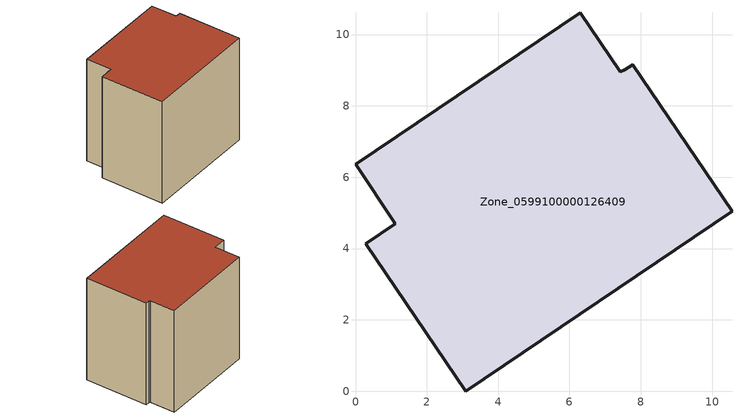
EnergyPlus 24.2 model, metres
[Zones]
Zone_0599100000126409
 floor ground (C_G): 0.29,4.14 1.12,4.7 0,6.36 6.3,10.61 7.42,8.96 7.55,9.01 7.77,9.15 10.56,5.04 3.1,0 z0
 wall outside (C_F): 1.12,4.7 0.29,4.14 3.1,0 10.56,5.04 7.77,9.15 7.55,9.01 7.42,8.96 6.3,10.61 0,6.36 1.12,4.7 z0:8.49
 roof outside (C_R): 10.56,5.04 7.77,9.15 7.55,9.01 7.42,8.96 6.3,10.61 0,6.36 1.12,4.7 0.29,4.14 3.1,0 z8.49
[BUILDING]
Pand.0599100000126409: North Axis=0; Terrain=City; Loads Convergence Tolerance Value=0.04; Temperature Convergence Tolerance Value=0.4; Solar Distribution=FullExterior; Maximum Number of Warmup Days=25; Minimum Number of Warmup Days=1
[Site:Location]
Rotterdam.The.Hague.AP_ZH_NLD Design_Conditions: Latitude=51.96; Longitude=4.45; Time Zone=1; Elevation=-4.5
[SITE:GROUNDTEMPERATURE:BUILDINGSURFACE]
18, 18, 18, 18, 18, 18, 18, 18, 18, 18, 18, 18
[MATERIAL] Thermal Absorptance=0.9; Solar Absorptance=0.7; Visible Absorptance=0.7
Name | Roughness | Thickness | Conductivity | Density | Specific Heat
G.TI.1975-1991 | MediumSmooth | 0.15 | 0.288461 | 540 | 1210
F.TI.1975-1991 | Rough | 0.3 | 0.230769 | 1920 | 840
R.TI.1975-1991 | MediumRough | 0.2 | 0.153846 | 1500 | 1000
[CONSTRUCTION]
C_G: G.TI.1975-1991
C_F: F.TI.1975-1991
C_R: R.TI.1975-1991
[ZONE]
Zone_0599100000126409: Type=1; Multiplier=1; Ceiling Height=Autocalculate; Volume=Autocalculate; Floor Area=autocalculate; Part of Total Floor Area=Yes
[ZONEINFILTRATION:DESIGNFLOWRATE]
Infil_Zone_0599100000126409: Zone or ZoneList or Space or SpaceList=Zone_0599100000126409; Schedule=AlwaysOn; Design Flow Rate Calculation Method=Flow/Area; Flow Rate per Floor Area=0.003; Constant Term Coefficient=1; Temperature Term Coefficient=0; Velocity Term Coefficient=0; Velocity Squared Term Coefficient=0
[HVACTEMPLATE:ZONE:IDEALLOADSAIRSYSTEM]
Zone_0599100000126409: Maximum Heating Supply Air Temperature=50; Minimum Cooling Supply Air Temperature=13; Maximum Heating Supply Air Humidity Ratio=0.0156; Minimum Cooling Supply Air Humidity Ratio=0.0077; Heating Limit=NoLimit; Cooling Limit=NoLimit; Dehumidification Control Type=ConstantSensibleHeatRatio; Cooling Sensible Heat Ratio=0.7; Dehumidification Setpoint=60; Humidification Control Type=None; Humidification Setpoint=30; Outdoor Air Method=None; Outdoor Air Flow Rate per Person=0.00944; Outdoor Air Flow Rate per Zone Floor Area=0; Outdoor Air Flow Rate per Zone=0; Demand Controlled Ventilation Type=None; Outdoor Air Economizer Type=NoEconomizer; Heat Recovery Type=None; Sensible Heat Recovery Effectiveness=0.7; Latent Heat Recovery Effectiveness=0.65
[ZONECONTROL:THERMOSTAT]
ThermostatControl_Zone_0599100000126409: Zone or ZoneList=Zone_0599100000126409; Control Type Schedule=DualSetpointControlType; Control 1=Thermostat_Zone_0599100000126409; Temperature Difference Between Cutout And Setpoint=0
[THERMOSTATSETPOINT:DUALSETPOINT]
Thermostat_Zone_0599100000126409: Heating Setpoint Temperature Schedule=HeatingSetpoint_Zone_0599100000126409; Cooling Setpoint Temperature Schedule=CoolingSetpoint_Zone_0599100000126409
[SCHEDULE:COMPACT]
HeatingSetpoint_Zone_0599100000126409: Through: 12/31, For: AllDays, Until: 24:00, 21
CoolingSetpoint_Zone_0599100000126409: Through: 12/31, For: AllDays, Until: 24:00, 24
DualSetpointControlType: Through: 12/31, For: AllDays, Until: 24:00, 4
AlwaysOn: Through: 12/31, For: AllDays, Until: 24:00, 1
